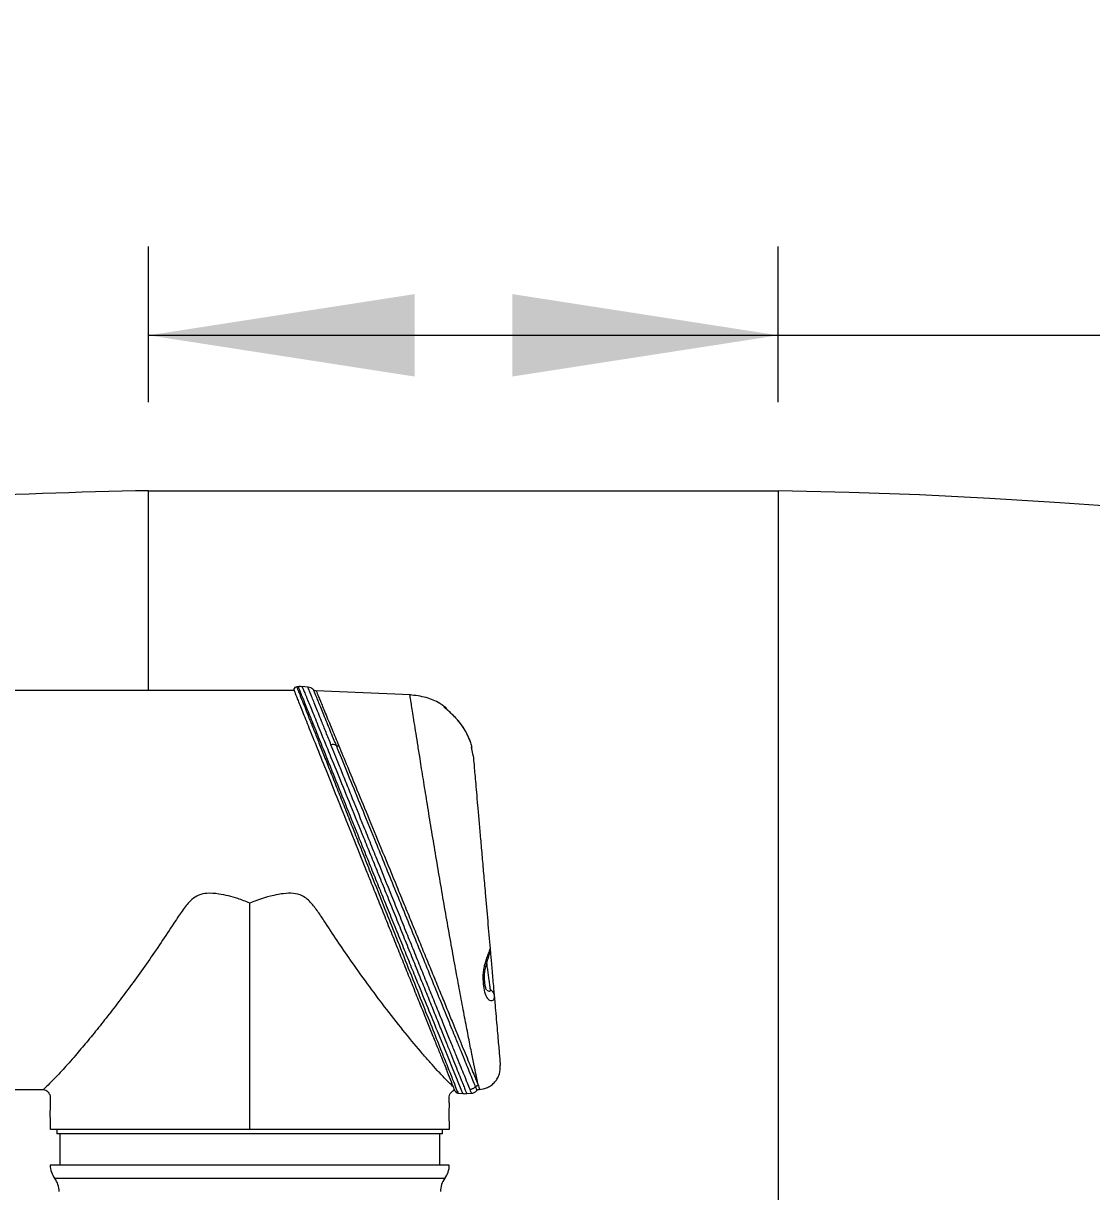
# Model space of a CAD drawing. Header units: millimetres. Extents: x 100 to 8300, y 98 to 5840.
# Drawn here: x 2276 to 2516.9, y 2750.5 to 3013.9 of the extents above; entities that cross this region are included whole.
import ezdxf

# ---------------------------------------------------------------- set-up
doc = ezdxf.new("R2010")
doc.units = ezdxf.units.MM
doc.header["$LTSCALE"] = 20
doc.styles.add('SLDTEXTSTYLE0', font='TXT', dxfattribs={"width": 0.75})
doc.dimstyles.new('SLDDIMSTYLE0', dxfattribs={"dimtxt": 52.916667, "dimasz": 60, "dimexe": 0, "dimexo": 0.0625, "dimgap": 13.229167, "dimtad": 1, "dimrnd": 1e-09, "dimzin": 12, "dimdsep": 46, "dimtxsty": 'SLDTEXTSTYLE0', "dimsah": 1, "dimcen": 0.09, "dimadec": 0, "dimazin": 3, "dimtfac": 1, "dimtdec": 3, "dimtofl": 0, "dimtmove": 0, "dimatfit": 3, "dimfxl": 0, "dimfrac": 2, "dimtolj": 1, "dimtzin": 12, "dimarcsym": 0})

# ---------------------------------------------------------------- blocks, each defined once
blk = doc.blocks.new('_D')
at = {"color": 7, "linetype": 'Continuous', "lineweight": 0}
for p, q in [((2304.26, 2928.52), (2304.26, 2963.58)), ((2446.26, 2928.52), (2446.26, 2963.58)), ((2304.26, 2943.58), (2446.26, 2943.58)), ((2446.26, 2943.58), (2943.06, 2943.58))]:
    blk.add_line(p, q, dxfattribs=at)
for points in [[(2304.26, 2943.58), (2364.26, 2934.28), (2364.26, 2952.88)], [(2446.26, 2943.58), (2386.26, 2952.88), (2386.26, 2934.28)]]:
    blk.add_solid(points, dxfattribs=at)
at = {"color": 7, "linetype": 'Continuous', "lineweight": 0, "char_height": 52.917, "attachment_point": 1, "style": 'SLDTEXTSTYLE0'}
for s, insert in [('%%c', (2745.89, 3011.79)), ('142', (2825.76, 3011.79))]:
    blk.add_mtext(s, dxfattribs=dict(at, insert=insert))

msp = doc.modelspace()

# ---------------------------------------------------------------- linework, layer by layer
at = {"color": 7, "linetype": 'Continuous', "lineweight": 15}
for p, q in [((2304.258, 2908.522), (2446.258, 2908.522)), ((2304.258, 2863.45), (2304.258, 2908.522)), ((2446.258, 2908.522), (2446.258, 1696.757)), ((2338.026, 2864.337), (2337.686, 2864.307)), ((2340.21, 2864.221), (2338.745, 2864.349)), ((2337.017, 2863.45), (2271.568, 2863.45)), ((2337.13, 2863.3), (2337.09, 2863.398)), ((2363.295, 2862.494), (2341.995, 2863.424)), ((2373.611, 2857.196), (2373.504, 2857.313)), ((2373.528, 2857.273), (2373.534, 2857.28)), ((2373.611, 2857.184), (2373.612, 2857.195)), ((2373.613, 2857.192), (2373.612, 2857.196)), ((2377.457, 2848.821), (2377.092, 2850.666)), ((2271.568, 2773.45), (2280.517, 2773.45)), ((2374.038, 2772.648), (2375.14, 2772.552)), ((2375.996, 2772.552), (2377.082, 2772.647)), ((2283.568, 2764.45), (2283.568, 2763.45)), ((2370.568, 2763.45), (2370.568, 2764.45)), ((2370.568, 2763.45), (2283.568, 2763.45)), ((2284.218, 2763.45), (2284.218, 2756.45)), ((2369.918, 2756.45), (2369.918, 2763.45)), ((2372.068, 2756.45), (2282.068, 2756.45))]:
    msp.add_line(p, q, dxfattribs=at)
at = {"color": 8, "linetype": 'Continuous', "lineweight": 15}
for p, q in [((2370.881, 2859.798), (2370.884, 2859.956)), ((2371.068, 2753.45), (2283.068, 2753.45))]:
    msp.add_line(p, q, dxfattribs=at)
at = {"color": 8, "linetype": 'Continuous', "lineweight": 15, "flags": 128}
msp.add_lwpolyline([(2375.133, 2772.554), (2375.122, 2772.581), (2374.761, 2773.466), (2373.92, 2775.529), (2373.89, 2775.603), (2372.958, 2777.891), (2371.793, 2780.751), (2370.429, 2784.102), (2369.408, 2786.611), (2369.408, 2786.611), (2369.408, 2786.611)], dxfattribs=at)
at = {"color": 7, "linetype": 'Continuous', "lineweight": 15, "flags": 128}
msp.add_lwpolyline([(2372.066, 2770.467), (2372.068, 2770.488), (2372.052, 2770.24), (2372.025, 2769.702), (2371.996, 2768.913), (2371.979, 2767.941), (2371.983, 2766.893), (2372.005, 2765.903), (2372.034, 2765.102), (2372.059, 2764.586), (2372.066, 2764.45), (2372.066, 2764.45)], dxfattribs=at)
at = {"color": 7, "linetype": 'Continuous', "lineweight": 15}
for centre, radius, start, end in [((2337.727, 2863.507), 0.8, 94.12845, 165.44358), ((2342.073, 2864.421), 1, 232.04701, 267.52923), ((2369.768, 2858.301), 2, 37.74601, 56.01085), ((2345.706, 2849.301), 1.979, 65.38214, 99.4072), ((2346.96, 2852.017), 1.013, 244.88314, 280.67118), ((2374.115, 2773.445), 0.8, 197.38007, 262.10869), ((2287.068, 2756.45), 5, 180, 216.8699), ((2367.068, 2756.45), 5, 323.1301, 0), ((2279.068, 2750.45), 5, 0, 36.8699), ((2375.068, 2750.45), 5, 143.1301, 180)]:
    msp.add_arc(centre, radius, start, end, dxfattribs=at)
at = {"color": 8, "linetype": 'Continuous', "lineweight": 15}
msp.add_arc((2369.773, 2858.137), 1.997, 39.55178, 56.29066, dxfattribs=at)
at = {"color": 7, "linetype": 'Continuous', "lineweight": 15}
for centre, start_param, end_param in [((2324.846, 1634.15), 0.0164763, 0.0548369), ((2425.671, 1634.15), 3.158069, 6.266709), ((2324.846, 1634.15), 0.1271827, 3.1251163)]:
    msp.add_ellipse(centre, major_axis=(0, 1274.545), ratio=0.9804189, start_param=start_param, end_param=end_param, dxfattribs=at)
at = {"color": 8, "linetype": 'Continuous', "lineweight": 15}
for points, knots in [([(2337.691, 2864.22), (2337.681, 2864.244), (2337.618, 2864.402), (2337.899, 2863.694), (2338.423, 2862.373), (2339.053, 2860.785), (2339.795, 2858.913), (2340.624, 2856.824), (2341.581, 2854.408), (2342.665, 2851.675), (2343.861, 2848.662), (2345.166, 2845.371), (2346.572, 2841.828), (2348.049, 2838.105), (2349.577, 2834.256), (2351.149, 2830.294), (2352.775, 2826.197), (2354.919, 2820.796), (2357.064, 2815.391), (2359.162, 2810.109), (2361.168, 2805.058), (2363.562, 2799.031), (2366.13, 2792.564), (2368.424, 2786.792), (2370.331, 2781.991), (2371.896, 2778.056), (2373.059, 2775.128), (2373.788, 2773.295), (2374.077, 2772.567), (2374.028, 2772.691), (2374.02, 2772.71)], [0, 0, 0, 0, 0.0088779, 0.0576819, 0.0901286, 0.1229899, 0.1504825, 0.1782084, 0.2066625, 0.2353613, 0.2644046, 0.2936858, 0.3236951, 0.353945, 0.3832846, 0.412841, 0.4430631, 0.4735073, 0.5302352, 0.5592909, 0.5885443, 0.6417828, 0.6963663, 0.7461386, 0.7971482, 0.8449568, 0.8940161, 0.9416431, 0.9906213, 1, 1, 1, 1]), ([(2343.646, 2850.316), (2343.646, 2850.316), (2343.065, 2851.762), (2341.904, 2854.652), (2340.396, 2858.41), (2339.35, 2861.017), (2338.701, 2862.635), (2338.311, 2863.61), (2338.092, 2864.155), (2337.983, 2864.428), (2338.021, 2864.333), (2338.021, 2864.332)], [0, 0, 0, 0, 0.0000016, 0.167533, 0.3550713, 0.5473151, 0.6573649, 0.7684258, 0.8827508, 0.9982276, 1, 1, 1, 1]), ([(2338.893, 2864.332), (2338.892, 2864.333), (2338.856, 2864.422), (2338.959, 2864.17), (2339.164, 2863.666), (2339.552, 2862.715), (2340.203, 2861.117), (2341.256, 2858.533), (2342.845, 2854.631), (2344.808, 2849.807), (2347.134, 2844.083), (2349.788, 2837.552), (2352.233, 2831.523), (2354.295, 2826.434), (2355.912, 2822.439), (2357.557, 2818.372), (2359.224, 2814.251), (2360.89, 2810.122), (2362.557, 2805.995), (2364.207, 2801.908), (2365.79, 2797.972), (2367.291, 2794.239), (2368.714, 2790.712), (2370.064, 2787.354), (2371.277, 2784.335), (2372.345, 2781.679), (2373.273, 2779.363), (2374.089, 2777.318), (2374.778, 2775.616), (2375.313, 2774.278), (2375.703, 2773.306), (2375.958, 2772.672), (2375.989, 2772.592), (2376.005, 2772.552)], [0, 0, 0, 0, 0.0004335, 0.0276993, 0.0552199, 0.0835474, 0.1121534, 0.1586723, 0.2063628, 0.2555171, 0.3058791, 0.359206, 0.4138899, 0.4425088, 0.4713148, 0.5007095, 0.5303094, 0.5602746, 0.5904555, 0.6213311, 0.6524567, 0.6820767, 0.7119279, 0.7425413, 0.7734356, 0.8010907, 0.8289674, 0.8575741, 0.886448, 0.9141544, 0.9421147, 0.9709074, 1, 1, 1, 1]), ([(2345.383, 2851.253), (2345.002, 2852.2), (2344.238, 2854.103), (2343.03, 2857.121), (2341.83, 2860.14), (2340.846, 2862.597), (2340.279, 2864.028), (2340.252, 2864.091), (2340.241, 2864.118)], [0, 0, 0, 0, 0.1211531, 0.2433743, 0.4406749, 0.643152, 0.8418225, 1, 1, 1, 1]), ([(2341.433, 2863.587), (2341.444, 2863.561), (2341.469, 2863.5), (2342.025, 2862.135), (2343.001, 2859.742), (2344.31, 2856.532), (2345.549, 2853.5), (2346.313, 2851.632), (2346.53, 2851.1)], [0, 0, 0, 0, 0.1524864, 0.3543954, 0.5548956, 0.7554492, 0.9303267, 1, 1, 1, 1]), ([(2342.03, 2863.422), (2342.03, 2863.422), (2342.033, 2863.415), (2342.21, 2862.985), (2342.911, 2861.287), (2344.055, 2858.517), (2345.474, 2855.076), (2346.627, 2852.283), (2347.148, 2851.022)], [0, 0, 0, 0, 0.0108458, 0.2125089, 0.4200775, 0.6219783, 0.8293492, 1, 1, 1, 1]), ([(2378.622, 2774.347), (2378.554, 2774.661), (2378.419, 2775.29), (2378.084, 2776.887), (2377.613, 2779.166), (2376.98, 2782.31), (2376.25, 2786.027), (2375.427, 2790.276), (2374.545, 2794.972), (2373.605, 2800.048), (2372.631, 2805.427), (2371.642, 2811.015), (2370.639, 2816.738), (2369.66, 2822.498), (2368.699, 2828.208), (2367.772, 2833.779), (2366.912, 2839.106), (2366.101, 2844.103), (2365.433, 2848.29), (2364.891, 2851.719), (2364.451, 2854.478), (2364.07, 2856.879), (2363.751, 2858.894), (2363.497, 2860.482), (2363.308, 2861.646), (2363.201, 2862.301), (2363.155, 2862.577), (2363.168, 2862.499), (2363.168, 2862.499)], [0, 0, 0, 0, 0.0321548, 0.0643976, 0.1077913, 0.151328, 0.1950237, 0.2384805, 0.2822824, 0.3259691, 0.3697765, 0.4138064, 0.4576227, 0.5019271, 0.5462336, 0.590546, 0.6354758, 0.6802131, 0.7253097, 0.7594092, 0.7934185, 0.8276163, 0.8620228, 0.8963637, 0.9307016, 0.9652953, 0.9999181, 1, 1, 1, 1]), ([(2371.504, 2859.264), (2371.412, 2859.413), (2371.3, 2859.596), (2371.34, 2859.535), (2371.348, 2859.523)], [0, 0, 0, 0, 0.8138066, 1, 1, 1, 1]), ([(2377.167, 2850.707), (2377.141, 2850.822), (2377.084, 2851.073), (2376.7, 2852.331), (2375.953, 2853.973), (2374.903, 2855.68), (2374.019, 2856.709), (2373.611, 2857.184)], [0, 0, 0, 0, 0.1758994, 0.3859301, 0.5980544, 0.8144139, 1, 1, 1, 1]), ([(2381.332, 2796.018), (2381.296, 2796.3), (2381.216, 2796.927), (2381.062, 2798.141), (2380.886, 2799.448), (2380.721, 2800.666), (2380.592, 2801.575), (2380.539, 2801.936), (2380.523, 2802.048)], [0, 0, 0, 0, 0.1642117, 0.3647626, 0.5463414, 0.7266773, 0.9153642, 1, 1, 1, 1]), ([(2380.52, 2795.901), (2380.709, 2795.769), (2380.986, 2795.577), (2381.269, 2795.65), (2381.344, 2795.815), (2381.336, 2795.951), (2381.332, 2796.018)], [0, 0, 0, 0, 0.5294557, 0.7714927, 0.8887394, 1, 1, 1, 1]), ([(2377.081, 2772.657), (2377.077, 2772.666), (2377.068, 2772.688), (2376.963, 2772.949), (2376.819, 2773.306), (2376.746, 2773.485)], [0, 0, 0, 0, 0.2807416, 0.639379, 1, 1, 1, 1]), ([(2377.968, 2774.058), (2378.016, 2773.939), (2378.161, 2773.584), (2378.295, 2773.256), (2378.296, 2773.254), (2378.296, 2773.253)], [0, 0, 0, 0, 0.2292161, 0.6880441, 1, 1, 1, 1]), ([(2378.622, 2774.347), (2378.701, 2774.137), (2378.861, 2773.714), (2378.951, 2773.477), (2378.934, 2773.522), (2378.93, 2773.532)], [0, 0, 0, 0, 0.4353323, 0.8742707, 1, 1, 1, 1])]:
    msp.add_open_spline(points, degree=3, knots=knots, dxfattribs=at)
at = {"color": 7, "linetype": 'Continuous', "lineweight": 15}
for points, knots in [([(2338.892, 2864.308), (2338.625, 2864.347), (2338.332, 2864.389), (2338.047, 2864.332), (2338.022, 2864.327)], [0, 0, 0, 0, 0.9118512, 1, 1, 1, 1]), ([(2341.453, 2863.607), (2341.394, 2863.671), (2341.218, 2863.861), (2340.816, 2864.098), (2340.454, 2864.161), (2340.262, 2864.194)], [0, 0, 0, 0, 0.1920937, 0.5720201, 1, 1, 1, 1]), ([(2336.966, 2863.706), (2337.012, 2863.596), (2337.103, 2863.377), (2337.802, 2861.611), (2338.888, 2858.901), (2340.38, 2855.16), (2342.246, 2850.509), (2344.466, 2844.972), (2347.014, 2838.617), (2349.842, 2831.565), (2352.377, 2825.255), (2354.471, 2820.041), (2356.085, 2816.027), (2357.711, 2811.984), (2359.327, 2807.972), (2360.909, 2804.04), (2362.457, 2800.194), (2363.974, 2796.433), (2365.401, 2792.892), (2366.726, 2789.607), (2367.948, 2786.578), (2369.087, 2783.757), (2370.31, 2780.727), (2371.007, 2779.001), (2371.424, 2777.968)], [0, 0, 0, 0, 0.0566275, 0.112075, 0.1690748, 0.2257329, 0.2838673, 0.343776, 0.4052082, 0.4693322, 0.5351176, 0.5689201, 0.6029491, 0.6376886, 0.6726711, 0.7070454, 0.7416683, 0.7770876, 0.8127943, 0.8459999, 0.8794604, 0.9137502, 0.948341, 1, 1, 1, 1]), ([(2370.853, 2859.91), (2370.551, 2860.129), (2369.353, 2861), (2366.769, 2862.058), (2364.418, 2862.346), (2363.168, 2862.499)], [0, 0, 0, 0, 0.1361637, 0.5408, 1, 1, 1, 1]), ([(2373.528, 2857.273), (2373.24, 2857.572), (2372.668, 2858.165), (2371.88, 2858.871), (2371.31, 2859.367), (2370.952, 2859.685), (2370.905, 2859.761), (2370.881, 2859.798)], [0, 0, 0, 0, 0.259808, 0.5146722, 0.6864574, 0.8447462, 1, 1, 1, 1]), ([(2371.396, 2859.449), (2371.381, 2859.474), (2371.352, 2859.523), (2371.339, 2859.54), (2371.33, 2859.551), (2371.322, 2859.561), (2371.312, 2859.573), (2371.296, 2859.588), (2371.282, 2859.597), (2371.275, 2859.601)], [0, 0, 0, 0, 0.3261848, 0.6457702, 0.8428057, 0.9086353, 0.9442521, 0.9700794, 1, 1, 1, 1]), ([(2373.532, 2857.278), (2373.511, 2857.301), (2373.243, 2857.611), (2372.711, 2858.121), (2372.05, 2858.737), (2371.599, 2859.134), (2371.383, 2859.328), (2371.3, 2859.407), (2371.302, 2859.406), (2371.302, 2859.405)], [0, 0, 0, 0, 0.0246151, 0.3287333, 0.5818806, 0.7820736, 0.8978702, 0.9702775, 1, 1, 1, 1]), ([(2371.424, 2859.401), (2371.398, 2859.445), (2371.357, 2859.515), (2371.335, 2859.544), (2371.338, 2859.539), (2371.339, 2859.538)], [0, 0, 0, 0, 0.5712005, 0.9054353, 1, 1, 1, 1]), ([(2373.611, 2857.184), (2373.597, 2857.199), (2373.577, 2857.221), (2373.549, 2857.251), (2373.535, 2857.266), (2373.528, 2857.273)], [0, 0, 0, 0, 0.4999529, 0.7499707, 1, 1, 1, 1]), ([(2373.643, 2857.161), (2373.615, 2857.192), (2373.578, 2857.232), (2373.541, 2857.272), (2373.533, 2857.28)], [0, 0, 0, 0, 0.7866448, 1, 1, 1, 1]), ([(2377.169, 2850.708), (2377.165, 2850.725), (2377.151, 2850.785), (2377.079, 2851.074), (2376.91, 2851.663), (2376.59, 2852.558), (2376.111, 2853.628), (2375.447, 2854.813), (2374.618, 2856.038), (2373.948, 2856.805), (2373.61, 2857.192)], [0, 0, 0, 0, 0.0395412, 0.1391776, 0.2736547, 0.4077534, 0.5481243, 0.6960691, 0.8464086, 1, 1, 1, 1]), ([(2376.746, 2773.485), (2376.572, 2773.916), (2376.219, 2774.788), (2375.416, 2776.758), (2374.531, 2778.938), (2373.617, 2781.194), (2372.573, 2783.767), (2371.403, 2786.653), (2370.122, 2789.817), (2368.733, 2793.247), (2367.247, 2796.92), (2365.698, 2800.753), (2364.11, 2804.689), (2362.486, 2808.708), (2360.816, 2812.848), (2358.636, 2818.259), (2356.475, 2823.629), (2354.379, 2828.837), (2352.327, 2833.943), (2350.35, 2838.87), (2348.497, 2843.486), (2346.948, 2847.345), (2345.964, 2849.802), (2345.383, 2851.253)], [0, 0, 0, 0, 0.0548871, 0.110768, 0.1504428, 0.1904609, 0.2315321, 0.2729558, 0.3148633, 0.3571142, 0.400419, 0.4440764, 0.4860806, 0.5283883, 0.5716351, 0.615202, 0.6955191, 0.7366337, 0.7780248, 0.8580057, 0.899023, 0.9403437, 1, 1, 1, 1]), ([(2346.53, 2851.1), (2346.714, 2850.65), (2347.636, 2848.395), (2349.488, 2843.862), (2352.218, 2837.177), (2354.857, 2830.712), (2357.281, 2824.776), (2359.431, 2819.509), (2361.613, 2814.162), (2363.801, 2808.8), (2365.966, 2803.494), (2368.044, 2798.398), (2370.004, 2793.593), (2371.822, 2789.134), (2373.309, 2785.488), (2374.49, 2782.592), (2375.667, 2779.703), (2376.697, 2777.177), (2377.519, 2775.159), (2377.818, 2774.425), (2377.968, 2774.058)], [0, 0, 0, 0, 0.0192443, 0.0964745, 0.1746912, 0.2529227, 0.3076473, 0.3625332, 0.4172564, 0.4740654, 0.5310528, 0.5878453, 0.6439576, 0.7002593, 0.7563428, 0.7953308, 0.8343176, 0.9047519, 0.9523763, 1, 1, 1, 1]), ([(2347.148, 2851.022), (2347.774, 2849.504), (2349.04, 2846.438), (2351.351, 2840.83), (2354.017, 2834.361), (2357.051, 2826.989), (2359.708, 2820.525), (2361.883, 2815.232), (2363.524, 2811.235), (2365.146, 2807.281), (2366.747, 2803.377), (2368.323, 2799.534), (2369.822, 2795.874), (2371.229, 2792.435), (2372.545, 2789.219), (2373.788, 2786.182), (2374.896, 2783.472), (2375.863, 2781.105), (2376.699, 2779.059), (2377.423, 2777.285), (2378.124, 2775.566), (2378.437, 2774.8), (2378.622, 2774.347)], [0, 0, 0, 0, 0.0637339, 0.1287144, 0.2057333, 0.2847381, 0.3664555, 0.4083229, 0.4504814, 0.4922671, 0.534344, 0.5773699, 0.6207376, 0.6614919, 0.7025502, 0.7446175, 0.7870573, 0.8251643, 0.8635641, 0.9029323, 0.9426561, 1, 1, 1, 1]), ([(2343.669, 2850.261), (2343.669, 2850.261), (2343.662, 2850.279), (2343.654, 2850.297), (2343.646, 2850.316), (2343.646, 2850.316)], [0, 0, 0, 0, 0.0007507, 0.9992491, 1, 1, 1, 1]), ([(2343.684, 2850.223), (2343.684, 2850.223), (2343.679, 2850.235), (2343.674, 2850.248), (2343.669, 2850.261), (2343.669, 2850.261)], [0, 0, 0, 0, 0.0011016, 0.9988983, 1, 1, 1, 1]), ([(2369.392, 2786.65), (2369.392, 2786.65), (2368.732, 2788.273), (2367.309, 2791.774), (2365.256, 2796.824), (2363.386, 2801.437), (2361.759, 2805.447), (2360.072, 2809.605), (2358.39, 2813.763), (2356.732, 2817.861), (2355.104, 2821.887), (2353.469, 2825.936), (2351.401, 2831.057), (2348.938, 2837.167), (2346.649, 2842.848), (2344.915, 2847.161), (2344.084, 2849.226), (2343.684, 2850.223), (2343.684, 2850.223)], [0, 0, 0, 0, 0.0000008, 0.094083, 0.1901269, 0.2500339, 0.3104026, 0.37218, 0.4344279, 0.491817, 0.5495868, 0.6085437, 0.6679065, 0.7751318, 0.8850732, 0.9423166, 0.9999992, 1, 1, 1, 1]), ([(2377.174, 2850.683), (2377.181, 2850.654), (2377.193, 2850.606), (2377.174, 2850.678), (2377.167, 2850.707)], [0, 0, 0, 0, 0.5909896, 1, 1, 1, 1]), ([(2377.174, 2850.684), (2377.175, 2850.683), (2377.175, 2850.68), (2377.171, 2850.697), (2377.169, 2850.708)], [0, 0, 0, 0, 0.3487078, 1, 1, 1, 1]), ([(2377.457, 2848.821), (2377.466, 2848.721), (2377.483, 2848.523), (2377.611, 2847.053), (2377.778, 2845.154), (2377.961, 2843.057), (2378.184, 2840.506), (2378.444, 2837.543), (2378.737, 2834.192), (2379.061, 2830.485), (2379.411, 2826.48), (2379.785, 2822.214), (2380.223, 2817.202), (2380.727, 2811.445), (2381.09, 2807.296), (2381.271, 2805.223)], [0, 0, 0, 0, 0.0960287, 0.1915506, 0.256252, 0.3218482, 0.3872874, 0.4549266, 0.5220288, 0.5896357, 0.6598864, 0.7296744, 0.8001432, 0.9001153, 1, 1, 1, 1]), ([(2327.068, 2815.536), (2326.17, 2815.888), (2323.916, 2816.769), (2320.676, 2817.557), (2317.694, 2817.846), (2315.536, 2817.442), (2313.629, 2816.156), (2311.985, 2814.048), (2309.888, 2810.912), (2307.421, 2807.125), (2304.476, 2802.832), (2301.499, 2798.641), (2298.553, 2794.65), (2295.691, 2790.895), (2292.92, 2787.381), (2290.245, 2784.094), (2287.509, 2780.857), (2284.863, 2777.849), (2282.656, 2775.558), (2281.201, 2774.111), (2280.697, 2773.612), (2280.552, 2773.487), (2280.525, 2773.465), (2280.508, 2773.451), (2280.513, 2773.456), (2280.517, 2773.459)], [0, 0, 0, 0, 0.0317876, 0.0797012, 0.1094003, 0.1299397, 0.1505737, 0.1835714, 0.2174028, 0.2757134, 0.3344279, 0.3944166, 0.4548494, 0.5131629, 0.5719304, 0.6322826, 0.6932641, 0.7693836, 0.8473147, 0.9076068, 0.9695294, 0.9801459, 0.9878285, 0.992789, 1, 1, 1, 1]), ([(2373.013, 2774.035), (2372.951, 2774.096), (2372.616, 2774.429), (2371.44, 2775.594), (2369.65, 2777.461), (2367.806, 2779.518), (2365.468, 2782.21), (2362.219, 2786.113), (2358.159, 2791.246), (2354.117, 2796.6), (2350.483, 2801.653), (2347.132, 2806.501), (2344.661, 2810.279), (2342.656, 2813.303), (2341.335, 2815.137), (2340.057, 2816.441), (2338.726, 2817.364), (2336.845, 2817.819), (2334.666, 2817.689), (2331.33, 2817.116), (2328.844, 2816.194), (2327.068, 2815.536)], [0, 0, 0, 0, 0.0160779, 0.0870918, 0.1599778, 0.2083839, 0.2571558, 0.3570267, 0.4541851, 0.5395378, 0.6260288, 0.6915495, 0.7575607, 0.7897694, 0.8221128, 0.8382491, 0.8549113, 0.8793247, 0.9055814, 0.932555, 1, 1, 1, 1]), ([(2327.068, 2764.45), (2327.068, 2766.273), (2327.068, 2774.485), (2327.068, 2789.085), (2327.068, 2804.291), (2327.068, 2813.108), (2327.068, 2815.536)], [0, 0, 0, 0, 0.1070628, 0.4822202, 0.8573775, 1, 1, 1, 1]), ([(2382.2, 2794.611), (2382.188, 2794.303), (2382.165, 2793.725), (2381.706, 2793.386), (2381.189, 2793.491), (2380.579, 2794.074), (2380.054, 2795.38), (2379.785, 2797.309), (2379.681, 2799.078), (2379.847, 2800.616), (2380.104, 2801.8), (2380.468, 2802.954), (2380.872, 2803.993), (2381.215, 2804.841), (2381.252, 2805.092), (2381.271, 2805.223)], [0, 0, 0, 0, 0.0811198, 0.1523828, 0.2138633, 0.270514, 0.3802117, 0.4912982, 0.6047688, 0.6629186, 0.7218076, 0.7828498, 0.848661, 0.9213971, 1, 1, 1, 1]), ([(2380.47, 2795.949), (2380.458, 2795.968), (2380.434, 2796.004), (2380.334, 2796.255), (2380.23, 2796.613), (2380.109, 2797.197), (2380.009, 2798.07), (2379.992, 2799.236), (2380.138, 2800.547), (2380.414, 2801.697), (2380.71, 2802.697), (2380.972, 2803.532), (2381.226, 2804.359), (2381.262, 2804.712), (2381.282, 2804.904)], [0, 0, 0, 0, 0.0666118, 0.1276178, 0.1825144, 0.2322799, 0.3273174, 0.4266709, 0.5292488, 0.6452746, 0.7140189, 0.7934234, 0.887691, 1, 1, 1, 1]), ([(2381.276, 2805.168), (2381.276, 2805.166), (2381.277, 2805.161), (2381.335, 2804.498), (2381.442, 2803.27), (2381.588, 2801.599), (2381.753, 2799.71), (2381.921, 2797.791), (2382.079, 2795.989), (2382.16, 2795.069), (2382.2, 2794.611)], [0, 0, 0, 0, 0.0512859, 0.18915079, 0.32653486, 0.46319611, 0.5988959, 0.73363703, 0.86726681, 1, 1, 1, 1]), ([(2382.2, 2794.611), (2382.296, 2793.507), (2382.481, 2791.393), (2382.725, 2788.601), (2382.94, 2786.15), (2383.127, 2784.007), (2383.285, 2782.201), (2383.412, 2780.758), (2383.503, 2779.714), (2383.561, 2779.045), (2383.569, 2778.962), (2383.572, 2778.921)], [0, 0, 0, 0, 0.1184038, 0.2268887, 0.3360746, 0.4459993, 0.5551786, 0.6661507, 0.7773957, 0.8890006, 1, 1, 1, 1]), ([(2369.408, 2786.611), (2369.408, 2786.611), (2369.402, 2786.624), (2369.397, 2786.637), (2369.392, 2786.65), (2369.392, 2786.65)], [0, 0, 0, 0, 0.0010731, 0.9989266, 1, 1, 1, 1]), ([(2373.348, 2773.207), (2373.356, 2773.187), (2373.404, 2773.068), (2373.116, 2773.781), (2372.462, 2775.399), (2371.743, 2777.179), (2371.424, 2777.968)], [0, 0, 0, 0, 0.0647269, 0.393104, 0.7309948, 1, 1, 1, 1]), ([(2378.809, 2773.49), (2379.451, 2773.588), (2380.439, 2773.739), (2381.597, 2774.447), (2382.38, 2775.162), (2382.987, 2776.031), (2383.537, 2777.273), (2383.559, 2778.272), (2383.572, 2778.921)], [0, 0, 0, 0, 0.2388445, 0.3679669, 0.5, 0.6320331, 0.7611555, 1, 1, 1, 1]), ([(2280.444, 2773.456), (2280.648, 2773.42), (2281.025, 2773.355), (2281.471, 2773.054), (2281.766, 2772.722), (2282.14, 2772.024), (2281.945, 2769.152), (2282.013, 2766.548), (2282.068, 2764.45)], [0, 0, 0, 0, 0.0623763, 0.1151205, 0.1597065, 0.1966078, 0.3527103, 1, 1, 1, 1]), ([(2372.068, 2770.467), (2372.07, 2770.628), (2372.074, 2771.086), (2372.027, 2771.746), (2372.166, 2772.358), (2372.4, 2772.76), (2372.694, 2773.07), (2373.004, 2773.296), (2373.229, 2773.343), (2373.288, 2773.355)], [0, 0, 0, 0, 0.1406168, 0.3992613, 0.5749171, 0.6771761, 0.8009379, 0.9474882, 1, 1, 1, 1]), ([(2375.136, 2772.584), (2375.286, 2772.558), (2375.575, 2772.51), (2375.863, 2772.561), (2376.002, 2772.585)], [0, 0, 0, 0, 0.51872953, 1, 1, 1, 1]), ([(2377.08, 2772.677), (2377.17, 2772.678), (2377.502, 2772.679), (2377.951, 2772.882), (2378.212, 2773.149), (2378.305, 2773.244)], [0, 0, 0, 0, 0.194269, 0.7145068, 1, 1, 1, 1]), ([(2378.622, 2774.347), (2378.516, 2774.331), (2378.302, 2774.298), (2378.088, 2774.169), (2377.989, 2774.077), (2377.968, 2774.058)], [0, 0, 0, 0, 0.4410371, 0.8820742, 1, 1, 1, 1]), ([(2378.285, 2773.262), (2378.287, 2773.265), (2378.36, 2773.366), (2378.583, 2773.493), (2378.814, 2773.529), (2378.927, 2773.547)], [0, 0, 0, 0, 0.0190093, 0.519586, 1, 1, 1, 1]), ([(2327.068, 2764.45), (2325.145, 2764.45), (2321.298, 2764.45), (2315.01, 2764.45), (2308.372, 2764.45), (2301.658, 2764.45), (2295.67, 2764.45), (2291.127, 2764.45), (2287.855, 2764.45), (2285.556, 2764.45), (2283.559, 2764.45), (2282.263, 2764.45), (2282.18, 2764.45), (2282.142, 2764.45)], [0, 0, 0, 0, 0.081521, 0.1630425, 0.2708773, 0.3787115, 0.4869307, 0.5951423, 0.6668953, 0.7388851, 0.8106169, 0.9140327, 1, 1, 1, 1]), ([(2372.066, 2764.45), (2372.063, 2764.45), (2372.035, 2764.45), (2371.742, 2764.45), (2370.755, 2764.45), (2368.911, 2764.45), (2365.836, 2764.45), (2361.361, 2764.45), (2355.962, 2764.45), (2349.786, 2764.45), (2342.914, 2764.45), (2336.628, 2764.45), (2331.307, 2764.45), (2328.481, 2764.45), (2327.068, 2764.45)], [0, 0, 0, 0, 0.010118, 0.085068, 0.1602369, 0.2351011, 0.3430166, 0.4509597, 0.5565221, 0.6620891, 0.7706879, 0.8792851, 0.9396427, 1, 1, 1, 1])]:
    msp.add_open_spline(points, degree=3, knots=knots, dxfattribs=at)
for points in [[(2381.332, 2796.018), (2381.564, 2795.816), (2382.027, 2795.413), (2382.142, 2794.878), (2382.2, 2794.611)], [(2377.968, 2774.058), (2377.789, 2773.91), (2377.431, 2773.615), (2376.974, 2773.528), (2376.746, 2773.485)]]:
    msp.add_open_spline(points, degree=3, dxfattribs=at)

# ---------------------------------------------------------------- dimensions: what is measured, and where the dimension line sits
at = {"color": 7, "linetype": 'Continuous', "lineweight": 0}
dim = msp.add_linear_dim(base=(2446.258, 2943.581), p1=(2304.258, 2908.522), p2=(2446.258, 2908.522), angle=0, text='%%c<>', dimstyle='SLDDIMSTYLE0', dxfattribs=at)
dim.commit()
dim.dimension.update_dxf_attribs({"geometry": '_D', "text_midpoint": (2844.473, 2943.581), "dimtype": 160})

doc.saveas('drawing.dxf')
